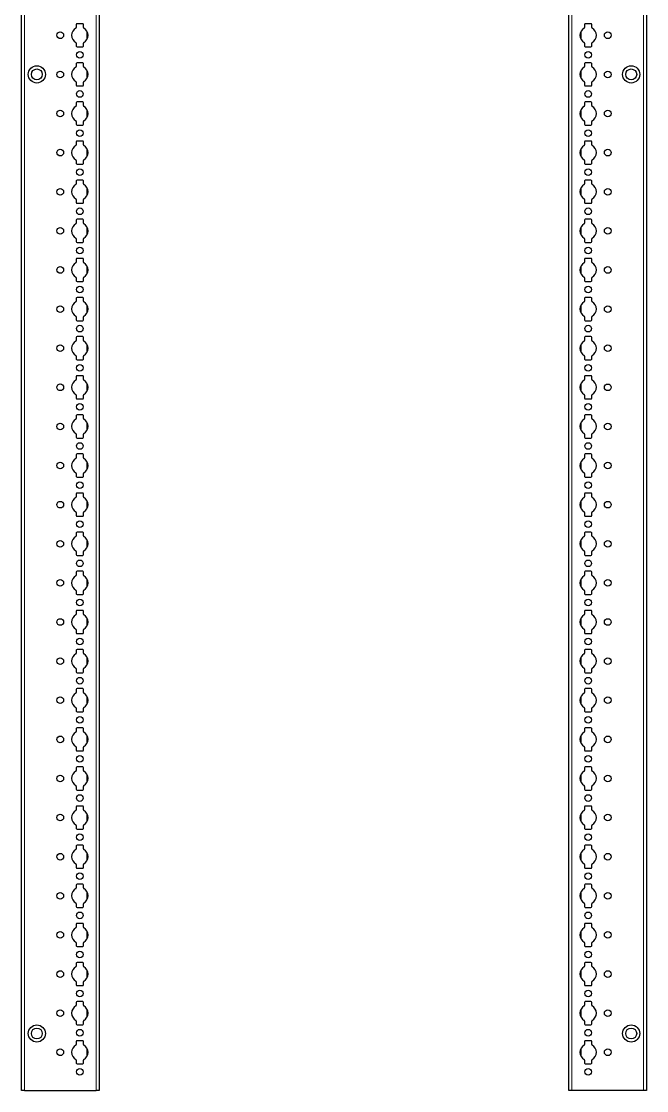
# Model space of a CAD drawing. Header units: millimetres. Extents: x -199 to 2885, y -1847 to 1507.
# Drawn here: x 2486 to 2885, y -852 to -168 of the extents above; entities that cross this region are included whole.
import ezdxf

# ---------------------------------------------------------------- set-up
doc = ezdxf.new("R2010")
doc.units = ezdxf.units.MM

msp = doc.modelspace()

# ---------------------------------------------------------------- linework, layer by layer
at = {"color": 7, "linetype": 'Continuous', "lineweight": 25}
for p, q in [((2485.98, -851.79), (2485.98, 447.21)), ((2535.68, 447.21), (2535.68, -851.79)), ((2835.68, -851.79), (2835.68, 447.21)), ((2885.38, 447.21), (2885.38, -851.79)), ((2521.03, -170.39), (2521.03, -172.27)), ((2525.13, -169.89), (2521.53, -169.89)), ((2525.63, -172.27), (2525.63, -170.39)), ((2845.73, -170.39), (2845.73, -172.27)), ((2849.83, -169.89), (2846.23, -169.89)), ((2850.33, -172.27), (2850.33, -170.39)), ((2521.03, -182.32), (2521.03, -184.19)), ((2525.63, -184.19), (2525.63, -182.32)), ((2845.73, -182.32), (2845.73, -184.19)), ((2850.33, -184.19), (2850.33, -182.32)), ((2521.53, -184.69), (2525.13, -184.69)), ((2846.23, -184.69), (2849.83, -184.69)), ((2521.03, -195.39), (2521.03, -197.27)), ((2525.13, -194.89), (2521.53, -194.89)), ((2525.63, -197.27), (2525.63, -195.39)), ((2845.73, -195.39), (2845.73, -197.27)), ((2849.83, -194.89), (2846.23, -194.89)), ((2850.33, -197.27), (2850.33, -195.39)), ((2521.03, -207.32), (2521.03, -209.19)), ((2521.53, -209.69), (2525.13, -209.69)), ((2525.63, -209.19), (2525.63, -207.32)), ((2845.73, -207.32), (2845.73, -209.19)), ((2846.23, -209.69), (2849.83, -209.69)), ((2850.33, -209.19), (2850.33, -207.32)), ((2521.03, -220.39), (2521.03, -222.27)), ((2525.13, -219.89), (2521.53, -219.89)), ((2525.63, -222.27), (2525.63, -220.39)), ((2845.73, -220.39), (2845.73, -222.27)), ((2849.83, -219.89), (2846.23, -219.89)), ((2850.33, -222.27), (2850.33, -220.39)), ((2521.03, -232.32), (2521.03, -234.19)), ((2525.63, -234.19), (2525.63, -232.32)), ((2845.73, -232.32), (2845.73, -234.19)), ((2850.33, -234.19), (2850.33, -232.32)), ((2521.53, -234.69), (2525.13, -234.69)), ((2846.23, -234.69), (2849.83, -234.69)), ((2521.03, -245.39), (2521.03, -247.27)), ((2525.13, -244.89), (2521.53, -244.89)), ((2525.63, -247.27), (2525.63, -245.39)), ((2845.73, -245.39), (2845.73, -247.27)), ((2849.83, -244.89), (2846.23, -244.89)), ((2850.33, -247.27), (2850.33, -245.39)), ((2521.03, -257.32), (2521.03, -259.19)), ((2525.63, -259.19), (2525.63, -257.32)), ((2845.73, -257.32), (2845.73, -259.19)), ((2850.33, -259.19), (2850.33, -257.32)), ((2521.53, -259.69), (2525.13, -259.69)), ((2846.23, -259.69), (2849.83, -259.69)), ((2521.03, -270.39), (2521.03, -272.27)), ((2525.13, -269.89), (2521.53, -269.89)), ((2525.63, -272.27), (2525.63, -270.39)), ((2845.73, -270.39), (2845.73, -272.27)), ((2849.83, -269.89), (2846.23, -269.89)), ((2850.33, -272.27), (2850.33, -270.39)), ((2521.03, -282.32), (2521.03, -284.19)), ((2521.53, -284.69), (2525.13, -284.69)), ((2525.63, -284.19), (2525.63, -282.32)), ((2845.73, -282.32), (2845.73, -284.19)), ((2846.23, -284.69), (2849.83, -284.69)), ((2850.33, -284.19), (2850.33, -282.32)), ((2521.03, -295.39), (2521.03, -297.27)), ((2525.13, -294.89), (2521.53, -294.89)), ((2525.63, -297.27), (2525.63, -295.39)), ((2845.73, -295.39), (2845.73, -297.27)), ((2849.83, -294.89), (2846.23, -294.89)), ((2850.33, -297.27), (2850.33, -295.39)), ((2521.03, -307.32), (2521.03, -309.19)), ((2525.63, -309.19), (2525.63, -307.32)), ((2845.73, -307.32), (2845.73, -309.19)), ((2850.33, -309.19), (2850.33, -307.32)), ((2521.53, -309.69), (2525.13, -309.69)), ((2846.23, -309.69), (2849.83, -309.69)), ((2521.03, -320.39), (2521.03, -322.27)), ((2525.13, -319.89), (2521.53, -319.89)), ((2525.63, -322.27), (2525.63, -320.39)), ((2845.73, -320.39), (2845.73, -322.27)), ((2849.83, -319.89), (2846.23, -319.89)), ((2850.33, -322.27), (2850.33, -320.39)), ((2521.03, -332.32), (2521.03, -334.19)), ((2521.53, -334.69), (2525.13, -334.69)), ((2525.63, -334.19), (2525.63, -332.32)), ((2845.73, -332.32), (2845.73, -334.19)), ((2846.23, -334.69), (2849.83, -334.69)), ((2850.33, -334.19), (2850.33, -332.32)), ((2521.03, -345.39), (2521.03, -347.27)), ((2525.13, -344.89), (2521.53, -344.89)), ((2525.63, -347.27), (2525.63, -345.39)), ((2845.73, -345.39), (2845.73, -347.27)), ((2849.83, -344.89), (2846.23, -344.89)), ((2850.33, -347.27), (2850.33, -345.39)), ((2521.03, -357.32), (2521.03, -359.19)), ((2521.53, -359.69), (2525.13, -359.69)), ((2525.63, -359.19), (2525.63, -357.32)), ((2845.73, -357.32), (2845.73, -359.19)), ((2846.23, -359.69), (2849.83, -359.69)), ((2850.33, -359.19), (2850.33, -357.32)), ((2521.03, -370.39), (2521.03, -372.27)), ((2525.13, -369.89), (2521.53, -369.89)), ((2525.63, -372.27), (2525.63, -370.39)), ((2845.73, -370.39), (2845.73, -372.27)), ((2849.83, -369.89), (2846.23, -369.89)), ((2850.33, -372.27), (2850.33, -370.39)), ((2521.03, -382.32), (2521.03, -384.19)), ((2525.63, -384.19), (2525.63, -382.32)), ((2845.73, -382.32), (2845.73, -384.19)), ((2850.33, -384.19), (2850.33, -382.32)), ((2521.53, -384.69), (2525.13, -384.69)), ((2846.23, -384.69), (2849.83, -384.69)), ((2521.03, -395.39), (2521.03, -397.27)), ((2525.13, -394.89), (2521.53, -394.89)), ((2525.63, -397.27), (2525.63, -395.39)), ((2845.73, -395.39), (2845.73, -397.27)), ((2849.83, -394.89), (2846.23, -394.89)), ((2850.33, -397.27), (2850.33, -395.39)), ((2521.03, -407.32), (2521.03, -409.19)), ((2521.53, -409.69), (2525.13, -409.69)), ((2525.63, -409.19), (2525.63, -407.32)), ((2845.73, -407.32), (2845.73, -409.19)), ((2846.23, -409.69), (2849.83, -409.69)), ((2850.33, -409.19), (2850.33, -407.32)), ((2521.03, -420.39), (2521.03, -422.27)), ((2525.13, -419.89), (2521.53, -419.89)), ((2525.63, -422.27), (2525.63, -420.39)), ((2845.73, -420.39), (2845.73, -422.27)), ((2849.83, -419.89), (2846.23, -419.89)), ((2850.33, -422.27), (2850.33, -420.39)), ((2521.03, -432.32), (2521.03, -434.19)), ((2521.53, -434.69), (2525.13, -434.69)), ((2525.63, -434.19), (2525.63, -432.32)), ((2845.73, -432.32), (2845.73, -434.19)), ((2846.23, -434.69), (2849.83, -434.69)), ((2850.33, -434.19), (2850.33, -432.32)), ((2521.03, -445.39), (2521.03, -447.27)), ((2525.13, -444.89), (2521.53, -444.89)), ((2525.63, -447.27), (2525.63, -445.39)), ((2845.73, -445.39), (2845.73, -447.27)), ((2849.83, -444.89), (2846.23, -444.89)), ((2850.33, -447.27), (2850.33, -445.39)), ((2521.03, -457.32), (2521.03, -459.19)), ((2525.63, -459.19), (2525.63, -457.32)), ((2845.73, -457.32), (2845.73, -459.19)), ((2850.33, -459.19), (2850.33, -457.32)), ((2521.53, -459.69), (2525.13, -459.69)), ((2846.23, -459.69), (2849.83, -459.69)), ((2521.03, -470.39), (2521.03, -472.27)), ((2525.13, -469.89), (2521.53, -469.89)), ((2525.63, -472.27), (2525.63, -470.39)), ((2845.73, -470.39), (2845.73, -472.27)), ((2849.83, -469.89), (2846.23, -469.89)), ((2850.33, -472.27), (2850.33, -470.39)), ((2521.03, -482.32), (2521.03, -484.19)), ((2521.53, -484.69), (2525.13, -484.69)), ((2525.63, -484.19), (2525.63, -482.32)), ((2845.73, -482.32), (2845.73, -484.19)), ((2846.23, -484.69), (2849.83, -484.69)), ((2850.33, -484.19), (2850.33, -482.32)), ((2521.03, -495.39), (2521.03, -497.27)), ((2525.13, -494.89), (2521.53, -494.89)), ((2525.63, -497.27), (2525.63, -495.39)), ((2845.73, -495.39), (2845.73, -497.27)), ((2849.83, -494.89), (2846.23, -494.89)), ((2850.33, -497.27), (2850.33, -495.39)), ((2521.03, -507.32), (2521.03, -509.19)), ((2521.53, -509.69), (2525.13, -509.69)), ((2525.63, -509.19), (2525.63, -507.32)), ((2845.73, -507.32), (2845.73, -509.19)), ((2846.23, -509.69), (2849.83, -509.69)), ((2850.33, -509.19), (2850.33, -507.32)), ((2521.03, -520.39), (2521.03, -522.27)), ((2525.13, -519.89), (2521.53, -519.89)), ((2525.63, -522.27), (2525.63, -520.39)), ((2845.73, -520.39), (2845.73, -522.27)), ((2849.83, -519.89), (2846.23, -519.89)), ((2850.33, -522.27), (2850.33, -520.39)), ((2521.03, -532.32), (2521.03, -534.19)), ((2525.63, -534.19), (2525.63, -532.32)), ((2845.73, -532.32), (2845.73, -534.19)), ((2850.33, -534.19), (2850.33, -532.32)), ((2521.53, -534.69), (2525.13, -534.69)), ((2846.23, -534.69), (2849.83, -534.69)), ((2521.03, -545.39), (2521.03, -547.27)), ((2525.13, -544.89), (2521.53, -544.89)), ((2525.63, -547.27), (2525.63, -545.39)), ((2845.73, -545.39), (2845.73, -547.27)), ((2849.83, -544.89), (2846.23, -544.89)), ((2850.33, -547.27), (2850.33, -545.39)), ((2521.03, -557.32), (2521.03, -559.19)), ((2521.53, -559.69), (2525.13, -559.69)), ((2525.63, -559.19), (2525.63, -557.32)), ((2845.73, -557.32), (2845.73, -559.19)), ((2846.23, -559.69), (2849.83, -559.69)), ((2850.33, -559.19), (2850.33, -557.32)), ((2521.03, -570.39), (2521.03, -572.27)), ((2525.13, -569.89), (2521.53, -569.89)), ((2525.63, -572.27), (2525.63, -570.39)), ((2845.73, -570.39), (2845.73, -572.27)), ((2849.83, -569.89), (2846.23, -569.89)), ((2850.33, -572.27), (2850.33, -570.39)), ((2521.03, -582.32), (2521.03, -584.19)), ((2521.53, -584.69), (2525.13, -584.69)), ((2525.63, -584.19), (2525.63, -582.32)), ((2845.73, -582.32), (2845.73, -584.19)), ((2846.23, -584.69), (2849.83, -584.69)), ((2850.33, -584.19), (2850.33, -582.32)), ((2521.03, -595.39), (2521.03, -597.27)), ((2525.13, -594.89), (2521.53, -594.89)), ((2525.63, -597.27), (2525.63, -595.39)), ((2845.73, -595.39), (2845.73, -597.27)), ((2849.83, -594.89), (2846.23, -594.89)), ((2850.33, -597.27), (2850.33, -595.39)), ((2521.03, -607.32), (2521.03, -609.19)), ((2525.63, -609.19), (2525.63, -607.32)), ((2845.73, -607.32), (2845.73, -609.19)), ((2850.33, -609.19), (2850.33, -607.32)), ((2521.53, -609.69), (2525.13, -609.69)), ((2846.23, -609.69), (2849.83, -609.69)), ((2521.03, -620.39), (2521.03, -622.27)), ((2525.13, -619.89), (2521.53, -619.89)), ((2525.63, -622.27), (2525.63, -620.39)), ((2845.73, -620.39), (2845.73, -622.27)), ((2849.83, -619.89), (2846.23, -619.89)), ((2850.33, -622.27), (2850.33, -620.39)), ((2521.03, -632.32), (2521.03, -634.19)), ((2521.53, -634.69), (2525.13, -634.69)), ((2525.63, -634.19), (2525.63, -632.32)), ((2845.73, -632.32), (2845.73, -634.19)), ((2846.23, -634.69), (2849.83, -634.69)), ((2850.33, -634.19), (2850.33, -632.32)), ((2521.03, -645.39), (2521.03, -647.27)), ((2525.13, -644.89), (2521.53, -644.89)), ((2525.63, -647.27), (2525.63, -645.39)), ((2845.73, -645.39), (2845.73, -647.27)), ((2849.83, -644.89), (2846.23, -644.89)), ((2850.33, -647.27), (2850.33, -645.39)), ((2521.03, -657.32), (2521.03, -659.19)), ((2521.53, -659.69), (2525.13, -659.69)), ((2525.63, -659.19), (2525.63, -657.32)), ((2845.73, -657.32), (2845.73, -659.19)), ((2846.23, -659.69), (2849.83, -659.69)), ((2850.33, -659.19), (2850.33, -657.32)), ((2521.03, -670.39), (2521.03, -672.27)), ((2525.13, -669.89), (2521.53, -669.89)), ((2525.63, -672.27), (2525.63, -670.39)), ((2845.73, -670.39), (2845.73, -672.27)), ((2849.83, -669.89), (2846.23, -669.89)), ((2850.33, -672.27), (2850.33, -670.39)), ((2521.03, -682.32), (2521.03, -684.19)), ((2525.63, -684.19), (2525.63, -682.32)), ((2845.73, -682.32), (2845.73, -684.19)), ((2850.33, -684.19), (2850.33, -682.32)), ((2521.53, -684.69), (2525.13, -684.69)), ((2846.23, -684.69), (2849.83, -684.69)), ((2521.03, -695.39), (2521.03, -697.27)), ((2525.13, -694.89), (2521.53, -694.89)), ((2525.63, -697.27), (2525.63, -695.39)), ((2845.73, -695.39), (2845.73, -697.27)), ((2849.83, -694.89), (2846.23, -694.89)), ((2850.33, -697.27), (2850.33, -695.39)), ((2521.03, -707.32), (2521.03, -709.19)), ((2521.53, -709.69), (2525.13, -709.69)), ((2525.63, -709.19), (2525.63, -707.32)), ((2845.73, -707.32), (2845.73, -709.19)), ((2846.23, -709.69), (2849.83, -709.69)), ((2850.33, -709.19), (2850.33, -707.32)), ((2521.03, -720.39), (2521.03, -722.27)), ((2525.13, -719.89), (2521.53, -719.89)), ((2525.63, -722.27), (2525.63, -720.39)), ((2845.73, -720.39), (2845.73, -722.27)), ((2849.83, -719.89), (2846.23, -719.89)), ((2850.33, -722.27), (2850.33, -720.39)), ((2521.03, -732.32), (2521.03, -734.19)), ((2521.53, -734.69), (2525.13, -734.69)), ((2525.63, -734.19), (2525.63, -732.32)), ((2845.73, -732.32), (2845.73, -734.19)), ((2846.23, -734.69), (2849.83, -734.69)), ((2850.33, -734.19), (2850.33, -732.32)), ((2521.03, -745.39), (2521.03, -747.27)), ((2525.13, -744.89), (2521.53, -744.89)), ((2525.63, -747.27), (2525.63, -745.39)), ((2845.73, -745.39), (2845.73, -747.27)), ((2849.83, -744.89), (2846.23, -744.89)), ((2850.33, -747.27), (2850.33, -745.39)), ((2521.03, -757.32), (2521.03, -759.19)), ((2525.63, -759.19), (2525.63, -757.32)), ((2845.73, -757.32), (2845.73, -759.19)), ((2850.33, -759.19), (2850.33, -757.32)), ((2521.53, -759.69), (2525.13, -759.69)), ((2846.23, -759.69), (2849.83, -759.69)), ((2521.03, -770.39), (2521.03, -772.27)), ((2525.13, -769.89), (2521.53, -769.89)), ((2525.63, -772.27), (2525.63, -770.39)), ((2845.73, -770.39), (2845.73, -772.27)), ((2849.83, -769.89), (2846.23, -769.89)), ((2850.33, -772.27), (2850.33, -770.39)), ((2521.03, -782.32), (2521.03, -784.19)), ((2521.53, -784.69), (2525.13, -784.69)), ((2525.63, -784.19), (2525.63, -782.32)), ((2845.73, -782.32), (2845.73, -784.19)), ((2846.23, -784.69), (2849.83, -784.69)), ((2850.33, -784.19), (2850.33, -782.32)), ((2521.03, -795.39), (2521.03, -797.27)), ((2525.13, -794.89), (2521.53, -794.89)), ((2525.63, -797.27), (2525.63, -795.39)), ((2845.73, -795.39), (2845.73, -797.27)), ((2849.83, -794.89), (2846.23, -794.89)), ((2850.33, -797.27), (2850.33, -795.39)), ((2521.03, -807.32), (2521.03, -809.19)), ((2521.53, -809.69), (2525.13, -809.69)), ((2525.63, -809.19), (2525.63, -807.32)), ((2845.73, -807.32), (2845.73, -809.19)), ((2846.23, -809.69), (2849.83, -809.69)), ((2850.33, -809.19), (2850.33, -807.32)), ((2525.13, -819.89), (2521.53, -819.89)), ((2849.83, -819.89), (2846.23, -819.89)), ((2521.03, -820.39), (2521.03, -822.27)), ((2525.63, -822.27), (2525.63, -820.39)), ((2845.73, -820.39), (2845.73, -822.27)), ((2850.33, -822.27), (2850.33, -820.39)), ((2521.03, -832.32), (2521.03, -834.19)), ((2525.63, -834.19), (2525.63, -832.32)), ((2845.73, -832.32), (2845.73, -834.19)), ((2850.33, -834.19), (2850.33, -832.32)), ((2521.53, -834.69), (2525.13, -834.69)), ((2846.23, -834.69), (2849.83, -834.69)), ((2487.98, -851.79), (2485.98, -851.79)), ((2487.98, -851.79), (2533.68, -851.79)), ((2535.68, -851.79), (2533.68, -851.79)), ((2837.68, -851.79), (2835.68, -851.79)), ((2883.38, -851.79), (2837.68, -851.79)), ((2885.38, -851.79), (2883.38, -851.79))]:
    msp.add_line(p, q, dxfattribs=at)
at = {"color": 8, "linetype": 'Continuous', "lineweight": 18}
for p, q in [((2487.98, 447.21), (2487.98, -851.79)), ((2533.68, -851.79), (2533.68, 447.21)), ((2837.68, 447.21), (2837.68, -851.79)), ((2883.38, -851.79), (2883.38, 447.21)), ((2527.83, -180), (2527.83, -174.59)), ((2843.53, -174.59), (2843.53, -180)), ((2527.83, -205), (2527.83, -199.59)), ((2843.53, -199.59), (2843.53, -205)), ((2527.83, -230), (2527.83, -224.59)), ((2843.53, -224.59), (2843.53, -230)), ((2527.83, -255), (2527.83, -249.59)), ((2843.53, -249.59), (2843.53, -255)), ((2527.83, -280), (2527.83, -274.59)), ((2843.53, -274.59), (2843.53, -280)), ((2527.83, -305), (2527.83, -299.59)), ((2843.53, -299.59), (2843.53, -305)), ((2527.83, -330), (2527.83, -324.59)), ((2843.53, -324.59), (2843.53, -330)), ((2527.83, -355), (2527.83, -349.59)), ((2843.53, -349.59), (2843.53, -355)), ((2527.83, -380), (2527.83, -374.59)), ((2843.53, -374.59), (2843.53, -380)), ((2527.83, -405), (2527.83, -399.59)), ((2843.53, -399.59), (2843.53, -405)), ((2527.83, -430), (2527.83, -424.59)), ((2843.53, -424.59), (2843.53, -430)), ((2527.83, -455), (2527.83, -449.59)), ((2843.53, -449.59), (2843.53, -455)), ((2527.83, -480), (2527.83, -474.59)), ((2843.53, -474.59), (2843.53, -480)), ((2527.83, -505), (2527.83, -499.59)), ((2843.53, -499.59), (2843.53, -505)), ((2527.83, -530), (2527.83, -524.59)), ((2843.53, -524.59), (2843.53, -530)), ((2527.83, -555), (2527.83, -549.59)), ((2843.53, -549.59), (2843.53, -555)), ((2527.83, -580), (2527.83, -574.59)), ((2843.53, -574.59), (2843.53, -580)), ((2527.83, -605), (2527.83, -599.59)), ((2843.53, -599.59), (2843.53, -605)), ((2527.83, -630), (2527.83, -624.59)), ((2843.53, -624.59), (2843.53, -630)), ((2527.83, -655), (2527.83, -649.59)), ((2843.53, -649.59), (2843.53, -655)), ((2527.83, -680), (2527.83, -674.59)), ((2843.53, -674.59), (2843.53, -680)), ((2527.83, -705), (2527.83, -699.59)), ((2843.53, -699.59), (2843.53, -705)), ((2527.83, -730), (2527.83, -724.59)), ((2843.53, -724.59), (2843.53, -730)), ((2527.83, -755), (2527.83, -749.59)), ((2843.53, -749.59), (2843.53, -755)), ((2527.83, -780), (2527.83, -774.59)), ((2843.53, -774.59), (2843.53, -780)), ((2527.83, -805), (2527.83, -799.59)), ((2843.53, -799.59), (2843.53, -805)), ((2527.83, -830), (2527.83, -824.59)), ((2843.53, -824.59), (2843.53, -830))]:
    msp.add_line(p, q, dxfattribs=at)
at = {"color": 7, "linetype": 'Continuous', "lineweight": 25}
for centre, radius in [((2510.83, -177.29), 2.12), ((2860.53, -177.29), 2.12), ((2523.33, -189.79), 2.12), ((2848.03, -189.79), 2.12), ((2495.83, -202.29), 5.5), ((2875.53, -202.29), 5.5), ((2495.83, -202.29), 3.5), ((2510.83, -202.29), 2.12), ((2860.53, -202.29), 2.12), ((2875.53, -202.29), 3.5), ((2523.33, -214.79), 2.12), ((2848.03, -214.79), 2.12), ((2510.83, -227.29), 2.13), ((2860.53, -227.29), 2.12), ((2523.33, -239.79), 2.12), ((2848.03, -239.79), 2.12), ((2510.83, -252.29), 2.13), ((2860.53, -252.29), 2.12), ((2523.33, -264.79), 2.12), ((2848.03, -264.79), 2.12), ((2510.83, -277.29), 2.13), ((2860.53, -277.29), 2.12), ((2523.33, -289.79), 2.12), ((2848.03, -289.79), 2.12), ((2510.83, -302.29), 2.13), ((2860.53, -302.29), 2.12), ((2523.33, -314.79), 2.12), ((2848.03, -314.79), 2.12), ((2510.83, -327.29), 2.13), ((2860.53, -327.29), 2.12), ((2523.33, -339.79), 2.12), ((2848.03, -339.79), 2.12), ((2510.83, -352.29), 2.13), ((2860.53, -352.29), 2.12), ((2523.33, -364.79), 2.12), ((2848.03, -364.79), 2.12), ((2510.83, -377.29), 2.13), ((2860.53, -377.29), 2.12), ((2523.33, -389.79), 2.12), ((2848.03, -389.79), 2.12), ((2510.83, -402.29), 2.13), ((2860.53, -402.29), 2.12), ((2523.33, -414.79), 2.12), ((2848.03, -414.79), 2.12), ((2510.83, -427.29), 2.13), ((2860.53, -427.29), 2.12), ((2523.33, -439.79), 2.12), ((2848.03, -439.79), 2.12), ((2510.83, -452.29), 2.13), ((2860.53, -452.29), 2.12), ((2523.33, -464.79), 2.12), ((2848.03, -464.79), 2.12), ((2510.83, -477.29), 2.12), ((2860.53, -477.29), 2.12), ((2523.33, -489.79), 2.12), ((2848.03, -489.79), 2.12), ((2510.83, -502.29), 2.12), ((2860.53, -502.29), 2.12), ((2523.33, -514.79), 2.12), ((2848.03, -514.79), 2.12), ((2510.83, -527.29), 2.12), ((2860.53, -527.29), 2.12), ((2523.33, -539.79), 2.12), ((2848.03, -539.79), 2.12), ((2510.83, -552.29), 2.12), ((2860.53, -552.29), 2.12), ((2523.33, -564.79), 2.12), ((2848.03, -564.79), 2.12), ((2510.83, -577.29), 2.12), ((2860.53, -577.29), 2.12), ((2523.33, -589.79), 2.12), ((2848.03, -589.79), 2.12), ((2510.83, -602.29), 2.12), ((2860.53, -602.29), 2.12), ((2523.33, -614.79), 2.12), ((2848.03, -614.79), 2.12), ((2510.83, -627.29), 2.12), ((2860.53, -627.29), 2.12), ((2523.33, -639.79), 2.12), ((2848.03, -639.79), 2.12), ((2510.83, -652.29), 2.12), ((2860.53, -652.29), 2.12), ((2523.33, -664.79), 2.12), ((2848.03, -664.79), 2.12), ((2510.83, -677.29), 2.12), ((2860.53, -677.29), 2.12), ((2523.33, -689.79), 2.12), ((2848.03, -689.79), 2.12), ((2510.83, -702.29), 2.12), ((2860.53, -702.29), 2.12), ((2523.33, -714.79), 2.12), ((2848.03, -714.79), 2.12), ((2510.83, -727.29), 2.12), ((2860.53, -727.29), 2.12), ((2523.33, -739.79), 2.12), ((2848.03, -739.79), 2.12), ((2510.83, -752.29), 2.12), ((2860.53, -752.29), 2.12), ((2523.33, -764.79), 2.12), ((2848.03, -764.79), 2.12), ((2510.83, -777.29), 2.12), ((2860.53, -777.29), 2.12), ((2523.33, -789.79), 2.12), ((2848.03, -789.79), 2.12), ((2510.83, -802.29), 2.12), ((2860.53, -802.29), 2.12), ((2495.83, -815.29), 5.5), ((2495.83, -815.29), 3.5), ((2523.33, -814.79), 2.12), ((2848.03, -814.79), 2.12), ((2875.53, -815.29), 5.5), ((2875.53, -815.29), 3.5), ((2510.83, -827.29), 2.12), ((2860.53, -827.29), 2.12), ((2523.33, -839.79), 2.12), ((2848.03, -839.79), 2.12)]:
    msp.add_circle(centre, radius, dxfattribs=at)
for centre, radius, start, end in [((2521.53, -170.39), 0.5, 90, 180), ((2525.13, -170.39), 0.5, 0, 90), ((2846.23, -170.39), 0.5, 90, 180), ((2849.83, -170.39), 0.5, 0, 90), ((2523.33, -177.29), 5.25, 119.14074, 240.85926), ((2520.53, -172.27), 0.5, 299.14074, 0), ((2526.13, -172.27), 0.5, 180, 240.85926), ((2523.33, -177.29), 5.25, 299.14074, 60.85926), ((2848.03, -177.29), 5.25, 119.14074, 240.85926), ((2845.23, -172.27), 0.5, 299.14074, 0), ((2850.83, -172.27), 0.5, 180, 240.85926), ((2848.03, -177.29), 5.25, 299.14074, 60.85926), ((2520.53, -182.32), 0.5, 0, 60.85926), ((2521.53, -184.19), 0.5, 180, 270), ((2525.13, -184.19), 0.5, 270, 0), ((2526.13, -182.32), 0.5, 119.14074, 180), ((2845.23, -182.32), 0.5, 0, 60.85926), ((2846.23, -184.19), 0.5, 180, 270), ((2849.83, -184.19), 0.5, 270, 0), ((2850.83, -182.32), 0.5, 119.14074, 180), ((2523.33, -202.29), 5.25, 119.14074, 240.85926), ((2520.53, -197.27), 0.5, 299.14074, 0), ((2521.53, -195.39), 0.5, 90, 180), ((2525.13, -195.39), 0.5, 0, 90), ((2526.13, -197.27), 0.5, 180, 240.85926), ((2523.33, -202.29), 5.25, 299.14074, 60.85926), ((2848.03, -202.29), 5.25, 119.14074, 240.85926), ((2845.23, -197.27), 0.5, 299.14074, 0), ((2846.23, -195.39), 0.5, 90, 180), ((2849.83, -195.39), 0.5, 0, 90), ((2850.83, -197.27), 0.5, 180, 240.85926), ((2848.03, -202.29), 5.25, 299.14074, 60.85926), ((2520.53, -207.32), 0.5, 0, 60.85926), ((2521.53, -209.19), 0.5, 180, 270), ((2525.13, -209.19), 0.5, 270, 0), ((2526.13, -207.32), 0.5, 119.14074, 180), ((2845.23, -207.32), 0.5, 0, 60.85926), ((2846.23, -209.19), 0.5, 180, 270), ((2849.83, -209.19), 0.5, 270, 0), ((2850.83, -207.32), 0.5, 119.14074, 180), ((2523.33, -227.29), 5.25, 119.14074, 240.85926), ((2520.53, -222.27), 0.5, 299.14074, 0), ((2521.53, -220.39), 0.5, 90, 180), ((2525.13, -220.39), 0.5, 0, 90), ((2526.13, -222.27), 0.5, 180, 240.85926), ((2523.33, -227.29), 5.25, 299.14074, 60.85926), ((2848.03, -227.29), 5.25, 119.14074, 240.85926), ((2845.23, -222.27), 0.5, 299.14074, 0), ((2846.23, -220.39), 0.5, 90, 180), ((2849.83, -220.39), 0.5, 0, 90), ((2850.83, -222.27), 0.5, 180, 240.85926), ((2848.03, -227.29), 5.25, 299.14074, 60.85926), ((2520.53, -232.32), 0.5, 0, 60.85926), ((2526.13, -232.32), 0.5, 119.14074, 180), ((2845.23, -232.32), 0.5, 0, 60.85926), ((2850.83, -232.32), 0.5, 119.14074, 180), ((2521.53, -234.19), 0.5, 180, 270), ((2525.13, -234.19), 0.5, 270, 0), ((2846.23, -234.19), 0.5, 180, 270), ((2849.83, -234.19), 0.5, 270, 0), ((2521.53, -245.39), 0.5, 90, 180), ((2525.13, -245.39), 0.5, 0, 90), ((2846.23, -245.39), 0.5, 90, 180), ((2849.83, -245.39), 0.5, 0, 90), ((2523.33, -252.29), 5.25, 119.14074, 240.85926), ((2520.53, -247.27), 0.5, 299.14074, 0), ((2526.13, -247.27), 0.5, 180, 240.85926), ((2523.33, -252.29), 5.25, 299.14074, 60.85926), ((2848.03, -252.29), 5.25, 119.14074, 240.85926), ((2845.23, -247.27), 0.5, 299.14074, 0), ((2850.83, -247.27), 0.5, 180, 240.85926), ((2848.03, -252.29), 5.25, 299.14074, 60.85926), ((2520.53, -257.32), 0.5, 0, 60.85926), ((2521.53, -259.19), 0.5, 180, 270), ((2525.13, -259.19), 0.5, 270, 0), ((2526.13, -257.32), 0.5, 119.14074, 180), ((2845.23, -257.32), 0.5, 0, 60.85926), ((2846.23, -259.19), 0.5, 180, 270), ((2849.83, -259.19), 0.5, 270, 0), ((2850.83, -257.32), 0.5, 119.14074, 180), ((2523.33, -277.29), 5.25, 119.14074, 240.85926), ((2520.53, -272.27), 0.5, 299.14074, 0), ((2521.53, -270.39), 0.5, 90, 180), ((2525.13, -270.39), 0.5, 0, 90), ((2526.13, -272.27), 0.5, 180, 240.85926), ((2523.33, -277.29), 5.25, 299.14074, 60.85926), ((2848.03, -277.29), 5.25, 119.14074, 240.85926), ((2845.23, -272.27), 0.5, 299.14074, 0), ((2846.23, -270.39), 0.5, 90, 180), ((2849.83, -270.39), 0.5, 0, 90), ((2850.83, -272.27), 0.5, 180, 240.85926), ((2848.03, -277.29), 5.25, 299.14074, 60.85926), ((2520.53, -282.32), 0.5, 0, 60.85926), ((2521.53, -284.19), 0.5, 180, 270), ((2525.13, -284.19), 0.5, 270, 0), ((2526.13, -282.32), 0.5, 119.14074, 180), ((2845.23, -282.32), 0.5, 0, 60.85926), ((2846.23, -284.19), 0.5, 180, 270), ((2849.83, -284.19), 0.5, 270, 0), ((2850.83, -282.32), 0.5, 119.14074, 180), ((2523.33, -302.29), 5.25, 119.14074, 240.85926), ((2520.53, -297.27), 0.5, 299.14074, 0), ((2521.53, -295.39), 0.5, 90, 180), ((2525.13, -295.39), 0.5, 0, 90), ((2526.13, -297.27), 0.5, 180, 240.85926), ((2523.33, -302.29), 5.25, 299.14074, 60.85926), ((2848.03, -302.29), 5.25, 119.14074, 240.85926), ((2845.23, -297.27), 0.5, 299.14074, 0), ((2846.23, -295.39), 0.5, 90, 180), ((2849.83, -295.39), 0.5, 0, 90), ((2850.83, -297.27), 0.5, 180, 240.85926), ((2848.03, -302.29), 5.25, 299.14074, 60.85926), ((2520.53, -307.32), 0.5, 0, 60.85926), ((2526.13, -307.32), 0.5, 119.14074, 180), ((2845.23, -307.32), 0.5, 0, 60.85926), ((2850.83, -307.32), 0.5, 119.14074, 180), ((2521.53, -309.19), 0.5, 180, 270), ((2525.13, -309.19), 0.5, 270, 0), ((2846.23, -309.19), 0.5, 180, 270), ((2849.83, -309.19), 0.5, 270, 0), ((2521.53, -320.39), 0.5, 90, 180), ((2525.13, -320.39), 0.5, 0, 90), ((2846.23, -320.39), 0.5, 90, 180), ((2849.83, -320.39), 0.5, 0, 90), ((2523.33, -327.29), 5.25, 119.14074, 240.85926), ((2520.53, -322.27), 0.5, 299.14074, 0), ((2526.13, -322.27), 0.5, 180, 240.85926), ((2523.33, -327.29), 5.25, 299.14074, 60.85926), ((2848.03, -327.29), 5.25, 119.14074, 240.85926), ((2845.23, -322.27), 0.5, 299.14074, 0), ((2850.83, -322.27), 0.5, 180, 240.85926), ((2848.03, -327.29), 5.25, 299.14074, 60.85926), ((2520.53, -332.32), 0.5, 0, 60.85926), ((2521.53, -334.19), 0.5, 180, 270), ((2525.13, -334.19), 0.5, 270, 0), ((2526.13, -332.32), 0.5, 119.14074, 180), ((2845.23, -332.32), 0.5, 0, 60.85926), ((2846.23, -334.19), 0.5, 180, 270), ((2849.83, -334.19), 0.5, 270, 0), ((2850.83, -332.32), 0.5, 119.14074, 180), ((2523.33, -352.29), 5.25, 119.14074, 240.85926), ((2520.53, -347.27), 0.5, 299.14074, 0), ((2521.53, -345.39), 0.5, 90, 180), ((2525.13, -345.39), 0.5, 0, 90), ((2526.13, -347.27), 0.5, 180, 240.85926), ((2523.33, -352.29), 5.25, 299.14074, 60.85926), ((2848.03, -352.29), 5.25, 119.14074, 240.85926), ((2845.23, -347.27), 0.5, 299.14074, 0), ((2846.23, -345.39), 0.5, 90, 180), ((2849.83, -345.39), 0.5, 0, 90), ((2850.83, -347.27), 0.5, 180, 240.85926), ((2848.03, -352.29), 5.25, 299.14074, 60.85926), ((2520.53, -357.32), 0.5, 0, 60.85926), ((2521.53, -359.19), 0.5, 180, 270), ((2525.13, -359.19), 0.5, 270, 0), ((2526.13, -357.32), 0.5, 119.14074, 180), ((2845.23, -357.32), 0.5, 0, 60.85926), ((2846.23, -359.19), 0.5, 180, 270), ((2849.83, -359.19), 0.5, 270, 0), ((2850.83, -357.32), 0.5, 119.14074, 180), ((2523.33, -377.29), 5.25, 119.14074, 240.85926), ((2520.53, -372.27), 0.5, 299.14074, 0), ((2521.53, -370.39), 0.5, 90, 180), ((2525.13, -370.39), 0.5, 0, 90), ((2526.13, -372.27), 0.5, 180, 240.85926), ((2523.33, -377.29), 5.25, 299.14074, 60.85926), ((2848.03, -377.29), 5.25, 119.14074, 240.85926), ((2845.23, -372.27), 0.5, 299.14074, 0), ((2846.23, -370.39), 0.5, 90, 180), ((2849.83, -370.39), 0.5, 0, 90), ((2850.83, -372.27), 0.5, 180, 240.85926), ((2848.03, -377.29), 5.25, 299.14074, 60.85926), ((2520.53, -382.32), 0.5, 0, 60.85926), ((2526.13, -382.32), 0.5, 119.14074, 180), ((2845.23, -382.32), 0.5, 0, 60.85926), ((2850.83, -382.32), 0.5, 119.14074, 180), ((2521.53, -384.19), 0.5, 180, 270), ((2525.13, -384.19), 0.5, 270, 0), ((2846.23, -384.19), 0.5, 180, 270), ((2849.83, -384.19), 0.5, 270, 0), ((2521.53, -395.39), 0.5, 90, 180), ((2525.13, -395.39), 0.5, 0, 90), ((2846.23, -395.39), 0.5, 90, 180), ((2849.83, -395.39), 0.5, 0, 90), ((2523.33, -402.29), 5.25, 119.14074, 240.85926), ((2520.53, -397.27), 0.5, 299.14074, 0), ((2526.13, -397.27), 0.5, 180, 240.85926), ((2523.33, -402.29), 5.25, 299.14074, 60.85926), ((2848.03, -402.29), 5.25, 119.14074, 240.85926), ((2845.23, -397.27), 0.5, 299.14074, 0), ((2850.83, -397.27), 0.5, 180, 240.85926), ((2848.03, -402.29), 5.25, 299.14074, 60.85926), ((2520.53, -407.32), 0.5, 0, 60.85926), ((2521.53, -409.19), 0.5, 180, 270), ((2525.13, -409.19), 0.5, 270, 0), ((2526.13, -407.32), 0.5, 119.14074, 180), ((2845.23, -407.32), 0.5, 0, 60.85926), ((2846.23, -409.19), 0.5, 180, 270), ((2849.83, -409.19), 0.5, 270, 0), ((2850.83, -407.32), 0.5, 119.14074, 180), ((2523.33, -427.29), 5.25, 119.14074, 240.85926), ((2520.53, -422.27), 0.5, 299.14074, 0), ((2521.53, -420.39), 0.5, 90, 180), ((2525.13, -420.39), 0.5, 0, 90), ((2526.13, -422.27), 0.5, 180, 240.85926), ((2523.33, -427.29), 5.25, 299.14074, 60.85926), ((2848.03, -427.29), 5.25, 119.14074, 240.85926), ((2845.23, -422.27), 0.5, 299.14074, 0), ((2846.23, -420.39), 0.5, 90, 180), ((2849.83, -420.39), 0.5, 0, 90), ((2850.83, -422.27), 0.5, 180, 240.85926), ((2848.03, -427.29), 5.25, 299.14074, 60.85926), ((2520.53, -432.32), 0.5, 0, 60.85926), ((2521.53, -434.19), 0.5, 180, 270), ((2525.13, -434.19), 0.5, 270, 0), ((2526.13, -432.32), 0.5, 119.14074, 180), ((2845.23, -432.32), 0.5, 0, 60.85926), ((2846.23, -434.19), 0.5, 180, 270), ((2849.83, -434.19), 0.5, 270, 0), ((2850.83, -432.32), 0.5, 119.14074, 180), ((2523.33, -452.29), 5.25, 119.14074, 240.85926), ((2520.53, -447.27), 0.5, 299.14074, 0), ((2521.53, -445.39), 0.5, 90, 180), ((2525.13, -445.39), 0.5, 0, 90), ((2526.13, -447.27), 0.5, 180, 240.85926), ((2523.33, -452.29), 5.25, 299.14074, 60.85926), ((2848.03, -452.29), 5.25, 119.14074, 240.85926), ((2845.23, -447.27), 0.5, 299.14074, 0), ((2846.23, -445.39), 0.5, 90, 180), ((2849.83, -445.39), 0.5, 0, 90), ((2850.83, -447.27), 0.5, 180, 240.85926), ((2848.03, -452.29), 5.25, 299.14074, 60.85926), ((2520.53, -457.32), 0.5, 0, 60.85926), ((2526.13, -457.32), 0.5, 119.14074, 180), ((2845.23, -457.32), 0.5, 0, 60.85926), ((2850.83, -457.32), 0.5, 119.14074, 180), ((2521.53, -459.19), 0.5, 180, 270), ((2525.13, -459.19), 0.5, 270, 0), ((2846.23, -459.19), 0.5, 180, 270), ((2849.83, -459.19), 0.5, 270, 0), ((2521.53, -470.39), 0.5, 90, 180), ((2525.13, -470.39), 0.5, 0, 90), ((2846.23, -470.39), 0.5, 90, 180), ((2849.83, -470.39), 0.5, 0, 90), ((2523.33, -477.29), 5.25, 119.14074, 240.85926), ((2520.53, -472.27), 0.5, 299.14074, 0), ((2526.13, -472.27), 0.5, 180, 240.85926), ((2523.33, -477.29), 5.25, 299.14074, 60.85926), ((2848.03, -477.29), 5.25, 119.14074, 240.85926), ((2845.23, -472.27), 0.5, 299.14074, 0), ((2850.83, -472.27), 0.5, 180, 240.85926), ((2848.03, -477.29), 5.25, 299.14074, 60.85926), ((2520.53, -482.32), 0.5, 0, 60.85926), ((2521.53, -484.19), 0.5, 180, 270), ((2525.13, -484.19), 0.5, 270, 0), ((2526.13, -482.32), 0.5, 119.14074, 180), ((2845.23, -482.32), 0.5, 0, 60.85926), ((2846.23, -484.19), 0.5, 180, 270), ((2849.83, -484.19), 0.5, 270, 0), ((2850.83, -482.32), 0.5, 119.14074, 180), ((2523.33, -502.29), 5.25, 119.14074, 240.85926), ((2520.53, -497.27), 0.5, 299.14074, 0), ((2521.53, -495.39), 0.5, 90, 180), ((2525.13, -495.39), 0.5, 0, 90), ((2526.13, -497.27), 0.5, 180, 240.85926), ((2523.33, -502.29), 5.25, 299.14074, 60.85926), ((2848.03, -502.29), 5.25, 119.14074, 240.85926), ((2845.23, -497.27), 0.5, 299.14074, 0), ((2846.23, -495.39), 0.5, 90, 180), ((2849.83, -495.39), 0.5, 0, 90), ((2850.83, -497.27), 0.5, 180, 240.85926), ((2848.03, -502.29), 5.25, 299.14074, 60.85926), ((2520.53, -507.32), 0.5, 0, 60.85926), ((2521.53, -509.19), 0.5, 180, 270), ((2525.13, -509.19), 0.5, 270, 0), ((2526.13, -507.32), 0.5, 119.14074, 180), ((2845.23, -507.32), 0.5, 0, 60.85926), ((2846.23, -509.19), 0.5, 180, 270), ((2849.83, -509.19), 0.5, 270, 0), ((2850.83, -507.32), 0.5, 119.14074, 180), ((2523.33, -527.29), 5.25, 119.14074, 240.85926), ((2520.53, -522.27), 0.5, 299.14074, 0), ((2521.53, -520.39), 0.5, 90, 180), ((2525.13, -520.39), 0.5, 0, 90), ((2526.13, -522.27), 0.5, 180, 240.85926), ((2523.33, -527.29), 5.25, 299.14074, 60.85926), ((2848.03, -527.29), 5.25, 119.14074, 240.85926), ((2845.23, -522.27), 0.5, 299.14074, 0), ((2846.23, -520.39), 0.5, 90, 180), ((2849.83, -520.39), 0.5, 0, 90), ((2850.83, -522.27), 0.5, 180, 240.85926), ((2848.03, -527.29), 5.25, 299.14074, 60.85926), ((2520.53, -532.32), 0.5, 0, 60.85926), ((2526.13, -532.32), 0.5, 119.14074, 180), ((2845.23, -532.32), 0.5, 0, 60.85926), ((2850.83, -532.32), 0.5, 119.14074, 180), ((2521.53, -534.19), 0.5, 180, 270), ((2525.13, -534.19), 0.5, 270, 0), ((2846.23, -534.19), 0.5, 180, 270), ((2849.83, -534.19), 0.5, 270, 0), ((2521.53, -545.39), 0.5, 90, 180), ((2525.13, -545.39), 0.5, 0, 90), ((2846.23, -545.39), 0.5, 90, 180), ((2849.83, -545.39), 0.5, 0, 90), ((2523.33, -552.29), 5.25, 119.14074, 240.85926), ((2520.53, -547.27), 0.5, 299.14074, 0), ((2526.13, -547.27), 0.5, 180, 240.85926), ((2523.33, -552.29), 5.25, 299.14074, 60.85926), ((2848.03, -552.29), 5.25, 119.14074, 240.85926), ((2845.23, -547.27), 0.5, 299.14074, 0), ((2850.83, -547.27), 0.5, 180, 240.85926), ((2848.03, -552.29), 5.25, 299.14074, 60.85926), ((2520.53, -557.32), 0.5, 0, 60.85926), ((2521.53, -559.19), 0.5, 180, 270), ((2525.13, -559.19), 0.5, 270, 0), ((2526.13, -557.32), 0.5, 119.14074, 180), ((2845.23, -557.32), 0.5, 0, 60.85926), ((2846.23, -559.19), 0.5, 180, 270), ((2849.83, -559.19), 0.5, 270, 0), ((2850.83, -557.32), 0.5, 119.14074, 180), ((2523.33, -577.29), 5.25, 119.14074, 240.85926), ((2520.53, -572.27), 0.5, 299.14074, 0), ((2521.53, -570.39), 0.5, 90, 180), ((2525.13, -570.39), 0.5, 0, 90), ((2526.13, -572.27), 0.5, 180, 240.85926), ((2523.33, -577.29), 5.25, 299.14074, 60.85926), ((2848.03, -577.29), 5.25, 119.14074, 240.85926), ((2845.23, -572.27), 0.5, 299.14074, 0), ((2846.23, -570.39), 0.5, 90, 180), ((2849.83, -570.39), 0.5, 0, 90), ((2850.83, -572.27), 0.5, 180, 240.85926), ((2848.03, -577.29), 5.25, 299.14074, 60.85926), ((2520.53, -582.32), 0.5, 0, 60.85926), ((2521.53, -584.19), 0.5, 180, 270), ((2525.13, -584.19), 0.5, 270, 0), ((2526.13, -582.32), 0.5, 119.14074, 180), ((2845.23, -582.32), 0.5, 0, 60.85926), ((2846.23, -584.19), 0.5, 180, 270), ((2849.83, -584.19), 0.5, 270, 0), ((2850.83, -582.32), 0.5, 119.14074, 180), ((2523.33, -602.29), 5.25, 119.14074, 240.85926), ((2520.53, -597.27), 0.5, 299.14074, 0), ((2521.53, -595.39), 0.5, 90, 180), ((2525.13, -595.39), 0.5, 0, 90), ((2526.13, -597.27), 0.5, 180, 240.85926), ((2523.33, -602.29), 5.25, 299.14074, 60.85926), ((2848.03, -602.29), 5.25, 119.14074, 240.85926), ((2845.23, -597.27), 0.5, 299.14074, 0), ((2846.23, -595.39), 0.5, 90, 180), ((2849.83, -595.39), 0.5, 0, 90), ((2850.83, -597.27), 0.5, 180, 240.85926), ((2848.03, -602.29), 5.25, 299.14074, 60.85926), ((2520.53, -607.32), 0.5, 0, 60.85926), ((2526.13, -607.32), 0.5, 119.14074, 180), ((2845.23, -607.32), 0.5, 0, 60.85926), ((2850.83, -607.32), 0.5, 119.14074, 180), ((2521.53, -609.19), 0.5, 180, 270), ((2525.13, -609.19), 0.5, 270, 0), ((2846.23, -609.19), 0.5, 180, 270), ((2849.83, -609.19), 0.5, 270, 0), ((2521.53, -620.39), 0.5, 90, 180), ((2525.13, -620.39), 0.5, 0, 90), ((2846.23, -620.39), 0.5, 90, 180), ((2849.83, -620.39), 0.5, 0, 90), ((2523.33, -627.29), 5.25, 119.14074, 240.85926), ((2520.53, -622.27), 0.5, 299.14074, 0), ((2526.13, -622.27), 0.5, 180, 240.85926), ((2523.33, -627.29), 5.25, 299.14074, 60.85926), ((2848.03, -627.29), 5.25, 119.14074, 240.85926), ((2845.23, -622.27), 0.5, 299.14074, 0), ((2850.83, -622.27), 0.5, 180, 240.85926), ((2848.03, -627.29), 5.25, 299.14074, 60.85926), ((2520.53, -632.32), 0.5, 0, 60.85926), ((2521.53, -634.19), 0.5, 180, 270), ((2525.13, -634.19), 0.5, 270, 0), ((2526.13, -632.32), 0.5, 119.14074, 180), ((2845.23, -632.32), 0.5, 0, 60.85926), ((2846.23, -634.19), 0.5, 180, 270), ((2849.83, -634.19), 0.5, 270, 0), ((2850.83, -632.32), 0.5, 119.14074, 180), ((2523.33, -652.29), 5.25, 119.14074, 240.85926), ((2520.53, -647.27), 0.5, 299.14074, 0), ((2521.53, -645.39), 0.5, 90, 180), ((2525.13, -645.39), 0.5, 0, 90), ((2526.13, -647.27), 0.5, 180, 240.85926), ((2523.33, -652.29), 5.25, 299.14074, 60.85926), ((2848.03, -652.29), 5.25, 119.14074, 240.85926), ((2845.23, -647.27), 0.5, 299.14074, 0), ((2846.23, -645.39), 0.5, 90, 180), ((2849.83, -645.39), 0.5, 0, 90), ((2850.83, -647.27), 0.5, 180, 240.85926), ((2848.03, -652.29), 5.25, 299.14074, 60.85926), ((2520.53, -657.32), 0.5, 0, 60.85926), ((2521.53, -659.19), 0.5, 180, 270), ((2525.13, -659.19), 0.5, 270, 0), ((2526.13, -657.32), 0.5, 119.14074, 180), ((2845.23, -657.32), 0.5, 0, 60.85926), ((2846.23, -659.19), 0.5, 180, 270), ((2849.83, -659.19), 0.5, 270, 0), ((2850.83, -657.32), 0.5, 119.14074, 180), ((2523.33, -677.29), 5.25, 119.14074, 240.85926), ((2520.53, -672.27), 0.5, 299.14074, 0), ((2521.53, -670.39), 0.5, 90, 180), ((2525.13, -670.39), 0.5, 0, 90), ((2526.13, -672.27), 0.5, 180, 240.85926), ((2523.33, -677.29), 5.25, 299.14074, 60.85926), ((2848.03, -677.29), 5.25, 119.14074, 240.85926), ((2845.23, -672.27), 0.5, 299.14074, 0), ((2846.23, -670.39), 0.5, 90, 180), ((2849.83, -670.39), 0.5, 0, 90), ((2850.83, -672.27), 0.5, 180, 240.85926), ((2848.03, -677.29), 5.25, 299.14074, 60.85926), ((2520.53, -682.32), 0.5, 0, 60.85926), ((2526.13, -682.32), 0.5, 119.14074, 180), ((2845.23, -682.32), 0.5, 0, 60.85926), ((2850.83, -682.32), 0.5, 119.14074, 180), ((2521.53, -684.19), 0.5, 180, 270), ((2525.13, -684.19), 0.5, 270, 0), ((2846.23, -684.19), 0.5, 180, 270), ((2849.83, -684.19), 0.5, 270, 0), ((2521.53, -695.39), 0.5, 90, 180), ((2525.13, -695.39), 0.5, 0, 90), ((2846.23, -695.39), 0.5, 90, 180), ((2849.83, -695.39), 0.5, 0, 90), ((2523.33, -702.29), 5.25, 119.14074, 240.85926), ((2520.53, -697.27), 0.5, 299.14074, 0), ((2526.13, -697.27), 0.5, 180, 240.85926), ((2523.33, -702.29), 5.25, 299.14074, 60.85926), ((2848.03, -702.29), 5.25, 119.14074, 240.85926), ((2845.23, -697.27), 0.5, 299.14074, 0), ((2850.83, -697.27), 0.5, 180, 240.85926), ((2848.03, -702.29), 5.25, 299.14074, 60.85926), ((2520.53, -707.32), 0.5, 0, 60.85926), ((2521.53, -709.19), 0.5, 180, 270), ((2525.13, -709.19), 0.5, 270, 0), ((2526.13, -707.32), 0.5, 119.14074, 180), ((2845.23, -707.32), 0.5, 0, 60.85926), ((2846.23, -709.19), 0.5, 180, 270), ((2849.83, -709.19), 0.5, 270, 0), ((2850.83, -707.32), 0.5, 119.14074, 180), ((2523.33, -727.29), 5.25, 119.14074, 240.85926), ((2520.53, -722.27), 0.5, 299.14074, 0), ((2521.53, -720.39), 0.5, 90, 180), ((2525.13, -720.39), 0.5, 0, 90), ((2526.13, -722.27), 0.5, 180, 240.85926), ((2523.33, -727.29), 5.25, 299.14074, 60.85926), ((2848.03, -727.29), 5.25, 119.14074, 240.85926), ((2845.23, -722.27), 0.5, 299.14074, 0), ((2846.23, -720.39), 0.5, 90, 180), ((2849.83, -720.39), 0.5, 0, 90), ((2850.83, -722.27), 0.5, 180, 240.85926), ((2848.03, -727.29), 5.25, 299.14074, 60.85926), ((2520.53, -732.32), 0.5, 0, 60.85926), ((2521.53, -734.19), 0.5, 180, 270), ((2525.13, -734.19), 0.5, 270, 0), ((2526.13, -732.32), 0.5, 119.14074, 180), ((2845.23, -732.32), 0.5, 0, 60.85926), ((2846.23, -734.19), 0.5, 180, 270), ((2849.83, -734.19), 0.5, 270, 0), ((2850.83, -732.32), 0.5, 119.14074, 180), ((2523.33, -752.29), 5.25, 119.14074, 240.85926), ((2520.53, -747.27), 0.5, 299.14074, 0), ((2521.53, -745.39), 0.5, 90, 180), ((2525.13, -745.39), 0.5, 0, 90), ((2526.13, -747.27), 0.5, 180, 240.85926), ((2523.33, -752.29), 5.25, 299.14074, 60.85926), ((2848.03, -752.29), 5.25, 119.14074, 240.85926), ((2845.23, -747.27), 0.5, 299.14074, 0), ((2846.23, -745.39), 0.5, 90, 180), ((2849.83, -745.39), 0.5, 0, 90), ((2850.83, -747.27), 0.5, 180, 240.85926), ((2848.03, -752.29), 5.25, 299.14074, 60.85926), ((2520.53, -757.32), 0.5, 0, 60.85926), ((2526.13, -757.32), 0.5, 119.14074, 180), ((2845.23, -757.32), 0.5, 0, 60.85926), ((2850.83, -757.32), 0.5, 119.14074, 180), ((2521.53, -759.19), 0.5, 180, 270), ((2525.13, -759.19), 0.5, 270, 0), ((2846.23, -759.19), 0.5, 180, 270), ((2849.83, -759.19), 0.5, 270, 0), ((2521.53, -770.39), 0.5, 90, 180), ((2525.13, -770.39), 0.5, 0, 90), ((2846.23, -770.39), 0.5, 90, 180), ((2849.83, -770.39), 0.5, 0, 90), ((2523.33, -777.29), 5.25, 119.14074, 240.85926), ((2520.53, -772.27), 0.5, 299.14074, 0), ((2526.13, -772.27), 0.5, 180, 240.85926), ((2523.33, -777.29), 5.25, 299.14074, 60.85926), ((2848.03, -777.29), 5.25, 119.14074, 240.85926), ((2845.23, -772.27), 0.5, 299.14074, 0), ((2850.83, -772.27), 0.5, 180, 240.85926), ((2848.03, -777.29), 5.25, 299.14074, 60.85926), ((2520.53, -782.32), 0.5, 0, 60.85926), ((2521.53, -784.19), 0.5, 180, 270), ((2525.13, -784.19), 0.5, 270, 0), ((2526.13, -782.32), 0.5, 119.14074, 180), ((2845.23, -782.32), 0.5, 0, 60.85926), ((2846.23, -784.19), 0.5, 180, 270), ((2849.83, -784.19), 0.5, 270, 0), ((2850.83, -782.32), 0.5, 119.14074, 180), ((2523.33, -802.29), 5.25, 119.14074, 240.85926), ((2520.53, -797.27), 0.5, 299.14074, 0), ((2521.53, -795.39), 0.5, 90, 180), ((2525.13, -795.39), 0.5, 0, 90), ((2526.13, -797.27), 0.5, 180, 240.85926), ((2523.33, -802.29), 5.25, 299.14074, 60.85926), ((2848.03, -802.29), 5.25, 119.14074, 240.85926), ((2845.23, -797.27), 0.5, 299.14074, 0), ((2846.23, -795.39), 0.5, 90, 180), ((2849.83, -795.39), 0.5, 0, 90), ((2850.83, -797.27), 0.5, 180, 240.85926), ((2848.03, -802.29), 5.25, 299.14074, 60.85926), ((2520.53, -807.32), 0.5, 0, 60.85926), ((2521.53, -809.19), 0.5, 180, 270), ((2525.13, -809.19), 0.5, 270, 0), ((2526.13, -807.32), 0.5, 119.14074, 180), ((2845.23, -807.32), 0.5, 0, 60.85926), ((2846.23, -809.19), 0.5, 180, 270), ((2849.83, -809.19), 0.5, 270, 0), ((2850.83, -807.32), 0.5, 119.14074, 180), ((2521.53, -820.39), 0.5, 90, 180), ((2525.13, -820.39), 0.5, 0, 90), ((2846.23, -820.39), 0.5, 90, 180), ((2849.83, -820.39), 0.5, 0, 90), ((2523.33, -827.29), 5.25, 119.14074, 240.85926), ((2520.53, -822.27), 0.5, 299.14074, 0), ((2526.13, -822.27), 0.5, 180, 240.85926), ((2523.33, -827.29), 5.25, 299.14074, 60.85926), ((2848.03, -827.29), 5.25, 119.14074, 240.85926), ((2845.23, -822.27), 0.5, 299.14074, 0), ((2850.83, -822.27), 0.5, 180, 240.85926), ((2848.03, -827.29), 5.25, 299.14074, 60.85926), ((2520.53, -832.32), 0.5, 0, 60.85926), ((2526.13, -832.32), 0.5, 119.14074, 180), ((2845.23, -832.32), 0.5, 0, 60.85926), ((2850.83, -832.32), 0.5, 119.14074, 180), ((2521.53, -834.19), 0.5, 180, 270), ((2525.13, -834.19), 0.5, 270, 0), ((2846.23, -834.19), 0.5, 180, 270), ((2849.83, -834.19), 0.5, 270, 0)]:
    msp.add_arc(centre, radius, start, end, dxfattribs=at)

doc.saveas('drawing.dxf')
